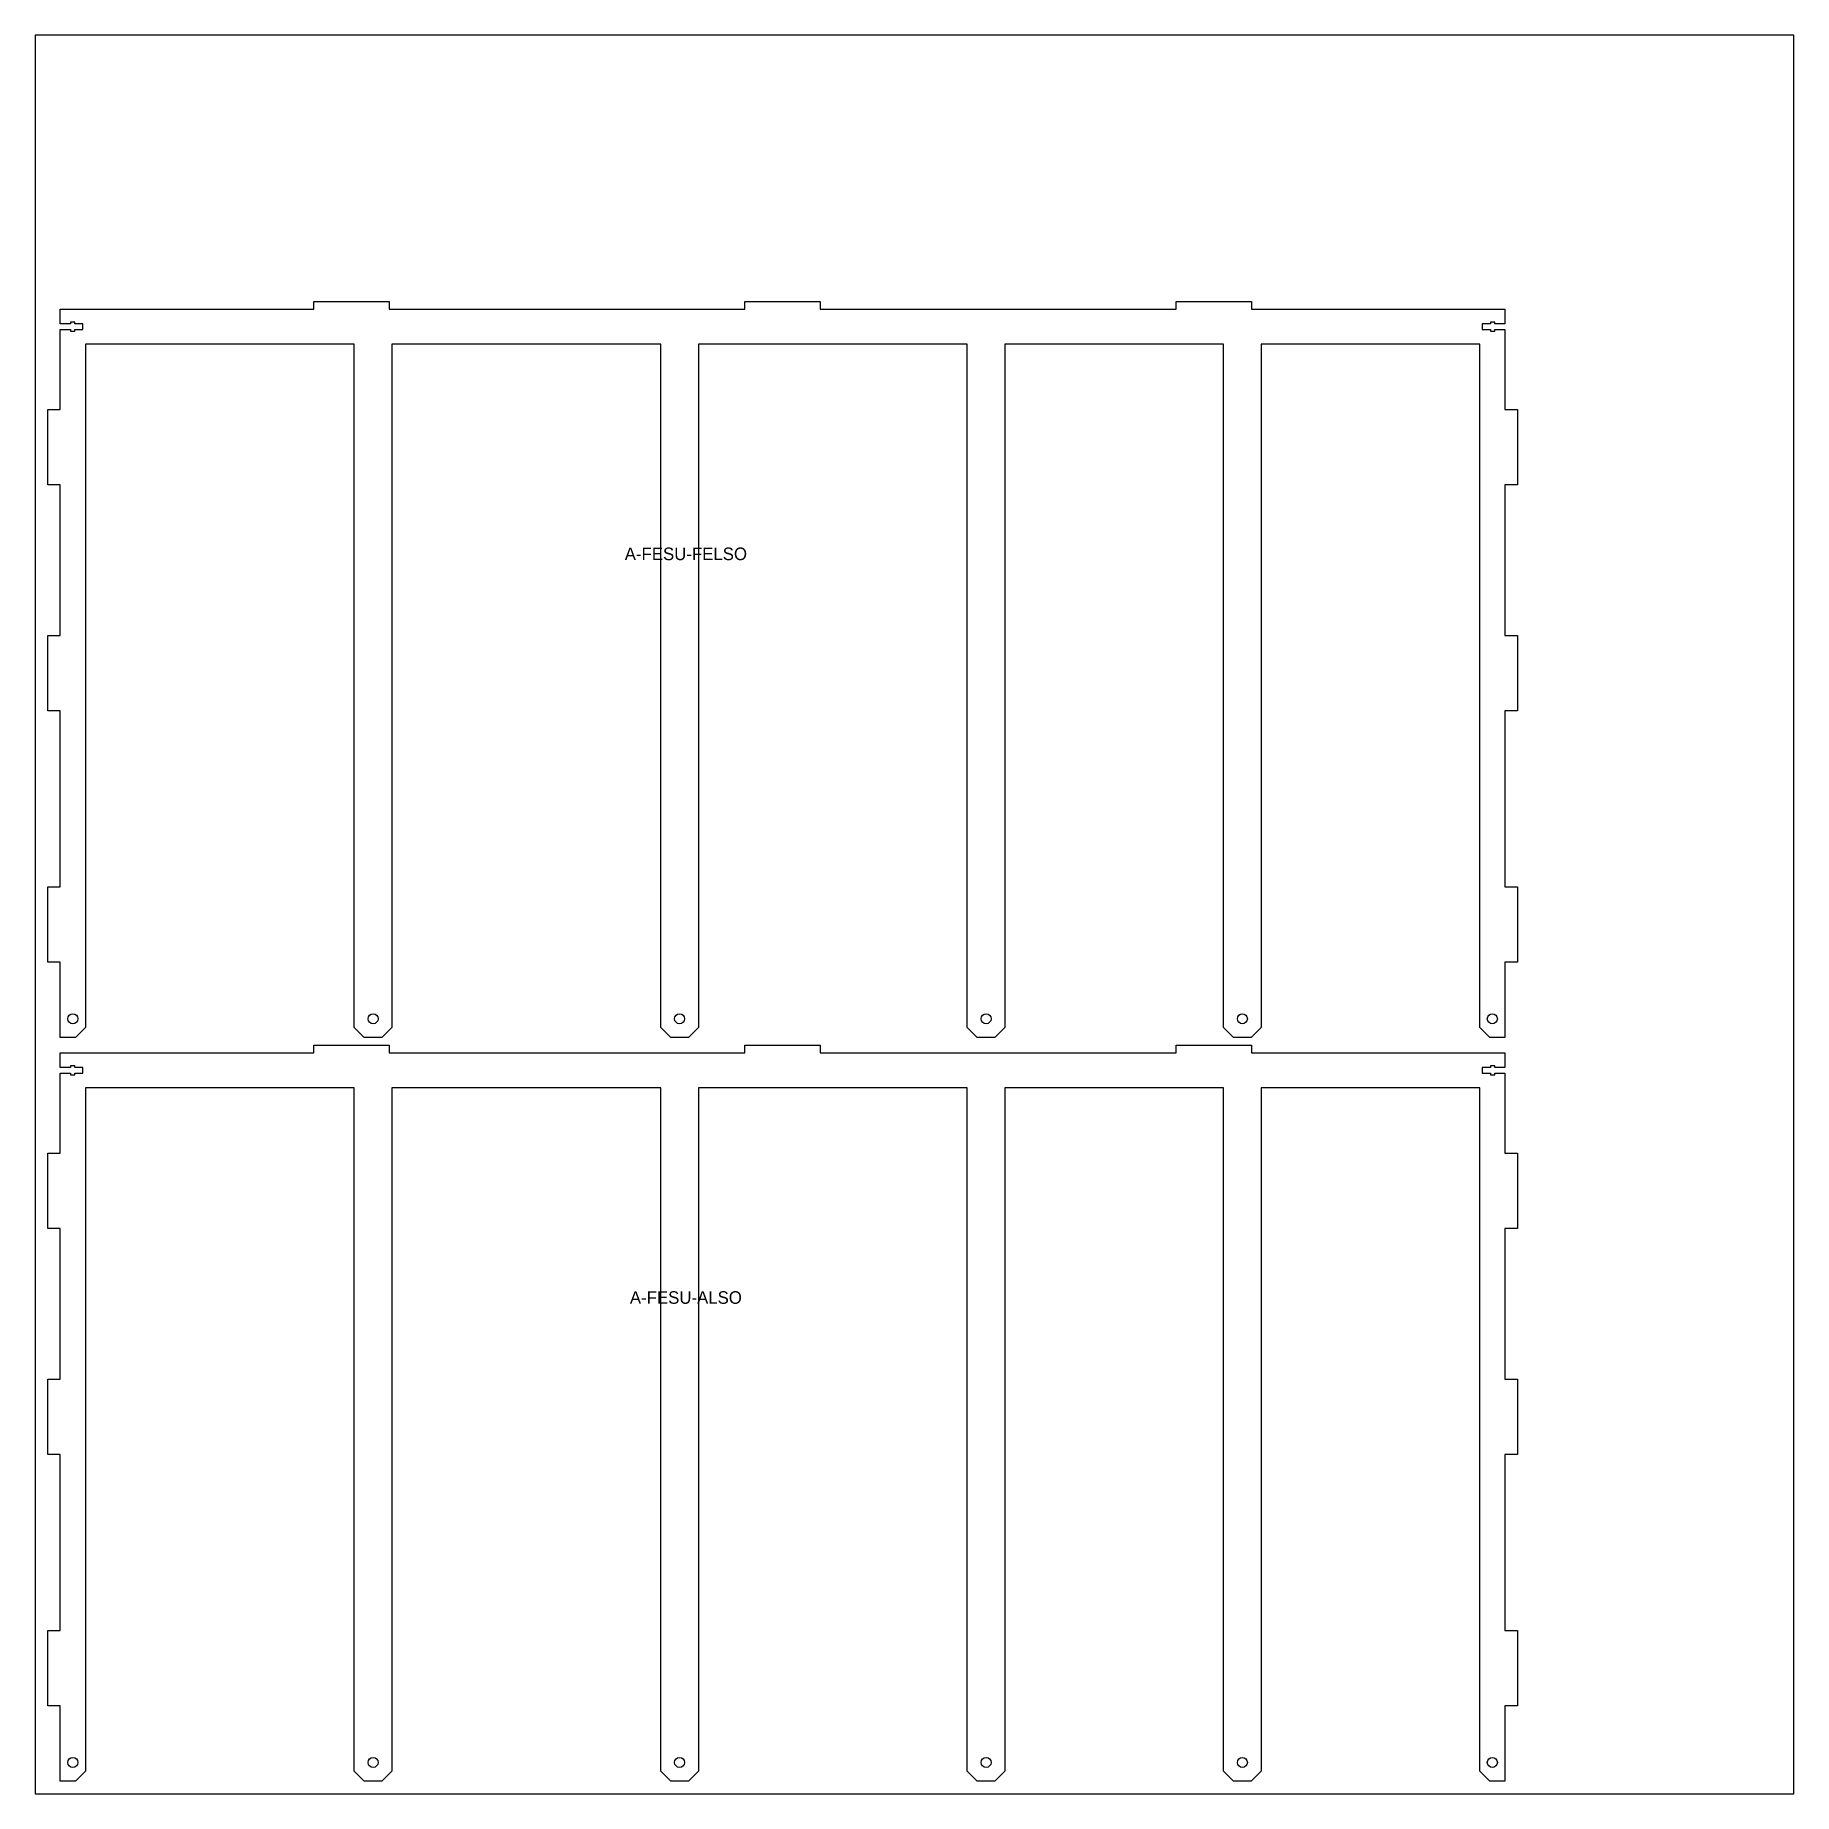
# Model space of a CAD drawing. Header units: millimetres. Extents: x 0 to 1400, y 0 to 1400.
import ezdxf
from ezdxf.enums import TextEntityAlignment as Align

# ---------------------------------------------------------------- set-up
doc = ezdxf.new("R2010")
doc.units = ezdxf.units.MM
for name, color, linetype in [('JELOLES', 5, 'Continuous'), ('TABLA', 8, 'Continuous'), ('VAGAS', 1, 'Continuous')]:
    doc.layers.add(name, color=color, linetype=linetype)

msp = doc.modelspace()

# ---------------------------------------------------------------- linework, layer by layer
at = {"layer": 'TABLA'}
msp.add_lwpolyline([(0, 0), (1400, 0), (1400, 1400), (0, 1400)], close=True, dxfattribs=at)
at = {"layer": 'VAGAS'}
for points in [[(20, 862), (10, 862), (10, 922), (20, 922), (20, 1042), (10, 1042), (10, 1102), (20, 1102), (20, 1165.8), (28, 1165.8), (28, 1164.4), (31.6, 1164.4), (31.6, 1165.8), (38, 1165.8), (38, 1170.2), (31.6, 1170.2), (31.6, 1171.6), (28, 1171.6), (28, 1170.2), (20, 1170.2), (20, 1182), (221.7, 1182), (221.7, 1188), (281.7, 1188), (281.7, 1182), (565, 1182), (565, 1188), (625, 1188), (625, 1182), (908.3, 1182), (908.3, 1188), (968.3, 1188), (968.3, 1182), (1170, 1182), (1170, 1170.2), (1162, 1170.2), (1162, 1171.6), (1158.4, 1171.6), (1158.4, 1170.2), (1152, 1170.2), (1152, 1165.8), (1158.4, 1165.8), (1158.4, 1164.4), (1162, 1164.4), (1162, 1165.8), (1170, 1165.8), (1170, 1102), (1180, 1102), (1180, 1042), (1170, 1042), (1170, 922), (1180, 922), (1180, 862), (1170, 862), (1170, 722), (1180, 722), (1180, 662), (1170, 662), (1170, 602), (1158, 602), (1150, 610), (1150, 1154), (976, 1154), (976, 610), (968, 602), (954, 602), (946, 610), (946, 1154), (772, 1154), (772, 610), (764, 602), (750, 602), (742, 610), (742, 1154), (528, 1154), (528, 610), (520, 602), (506, 602), (498, 610), (498, 1154), (284, 1154), (284, 610), (276, 602), (262, 602), (254, 610), (254, 1154), (40, 1154), (40, 610), (32, 602), (20, 602), (20, 662), (10, 662), (10, 722), (20, 722)], [(20, 270), (10, 270), (10, 330), (20, 330), (20, 450), (10, 450), (10, 510), (20, 510), (20, 573.8), (28, 573.8), (28, 572.4), (31.6, 572.4), (31.6, 573.8), (38, 573.8), (38, 578.2), (31.6, 578.2), (31.6, 579.6), (28, 579.6), (28, 578.2), (20, 578.2), (20, 590), (221.7, 590), (221.7, 596), (281.7, 596), (281.7, 590), (565, 590), (565, 596), (625, 596), (625, 590), (908.3, 590), (908.3, 596), (968.3, 596), (968.3, 590), (1170, 590), (1170, 578.2), (1162, 578.2), (1162, 579.6), (1158.4, 579.6), (1158.4, 578.2), (1152, 578.2), (1152, 573.8), (1158.4, 573.8), (1158.4, 572.4), (1162, 572.4), (1162, 573.8), (1170, 573.8), (1170, 510), (1180, 510), (1180, 450), (1170, 450), (1170, 330), (1180, 330), (1180, 270), (1170, 270), (1170, 130), (1180, 130), (1180, 70), (1170, 70), (1170, 10), (1158, 10), (1150, 18), (1150, 562), (976, 562), (976, 18), (968, 10), (954, 10), (946, 18), (946, 562), (772, 562), (772, 18), (764, 10), (750, 10), (742, 18), (742, 562), (528, 562), (528, 18), (520, 10), (506, 10), (498, 18), (498, 562), (284, 562), (284, 18), (276, 10), (262, 10), (254, 18), (254, 562), (40, 562), (40, 18), (32, 10), (20, 10), (20, 70), (10, 70), (10, 130), (20, 130)]]:
    msp.add_lwpolyline(points, close=True, dxfattribs=at)
for centre in [(30, 617), (269, 617), (513, 617), (757, 617), (961, 617), (1160, 617), (30, 25), (269, 25), (513, 25), (757, 25), (961, 25), (1160, 25)]:
    msp.add_circle(centre, 4, dxfattribs=at)

# ---------------------------------------------------------------- texts
at = {"layer": 'JELOLES'}
for s, p in [('A-FESU-FELSO', (518, 987.1)), ('A-FESU-ALSO', (518, 395.1))]:
    msp.add_text(s, height=10, dxfattribs=at).set_placement(p, align=Align.MIDDLE_CENTER)

doc.saveas('drawing.dxf')
